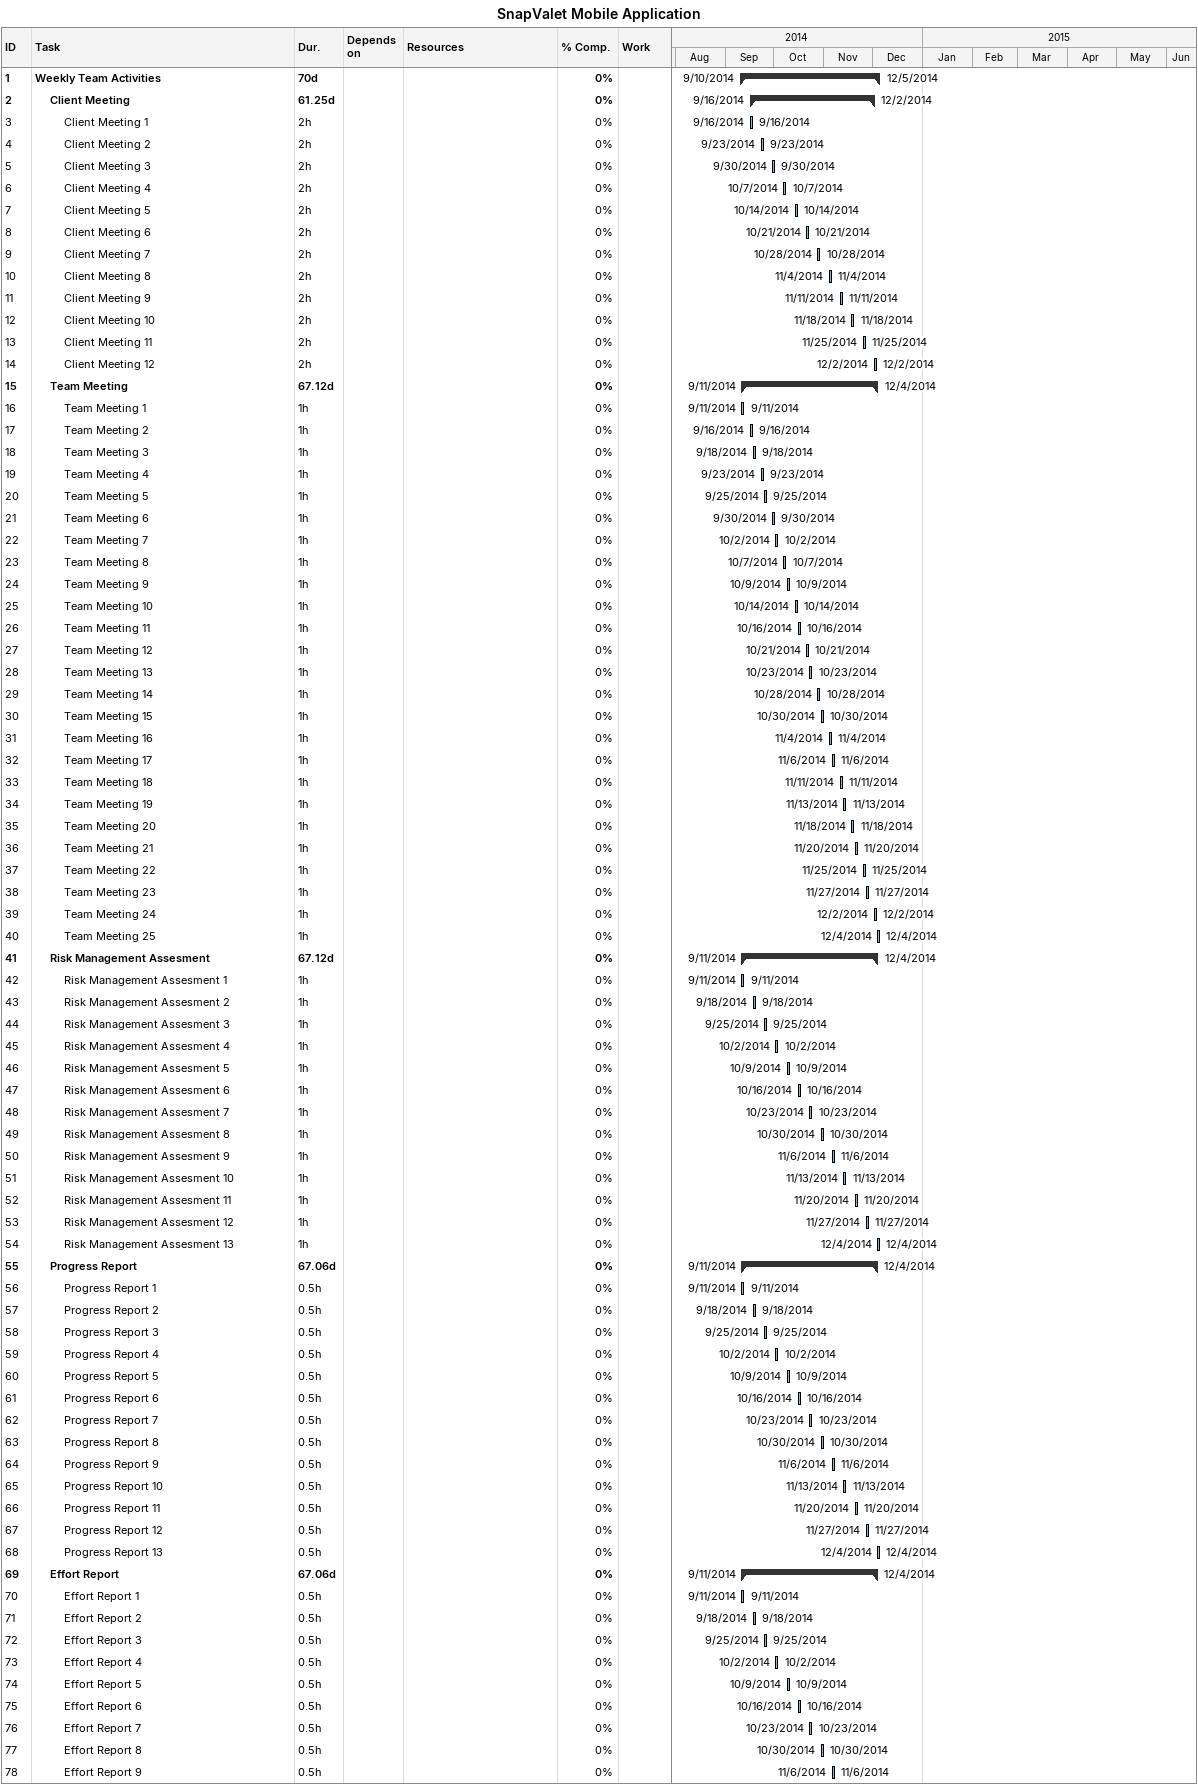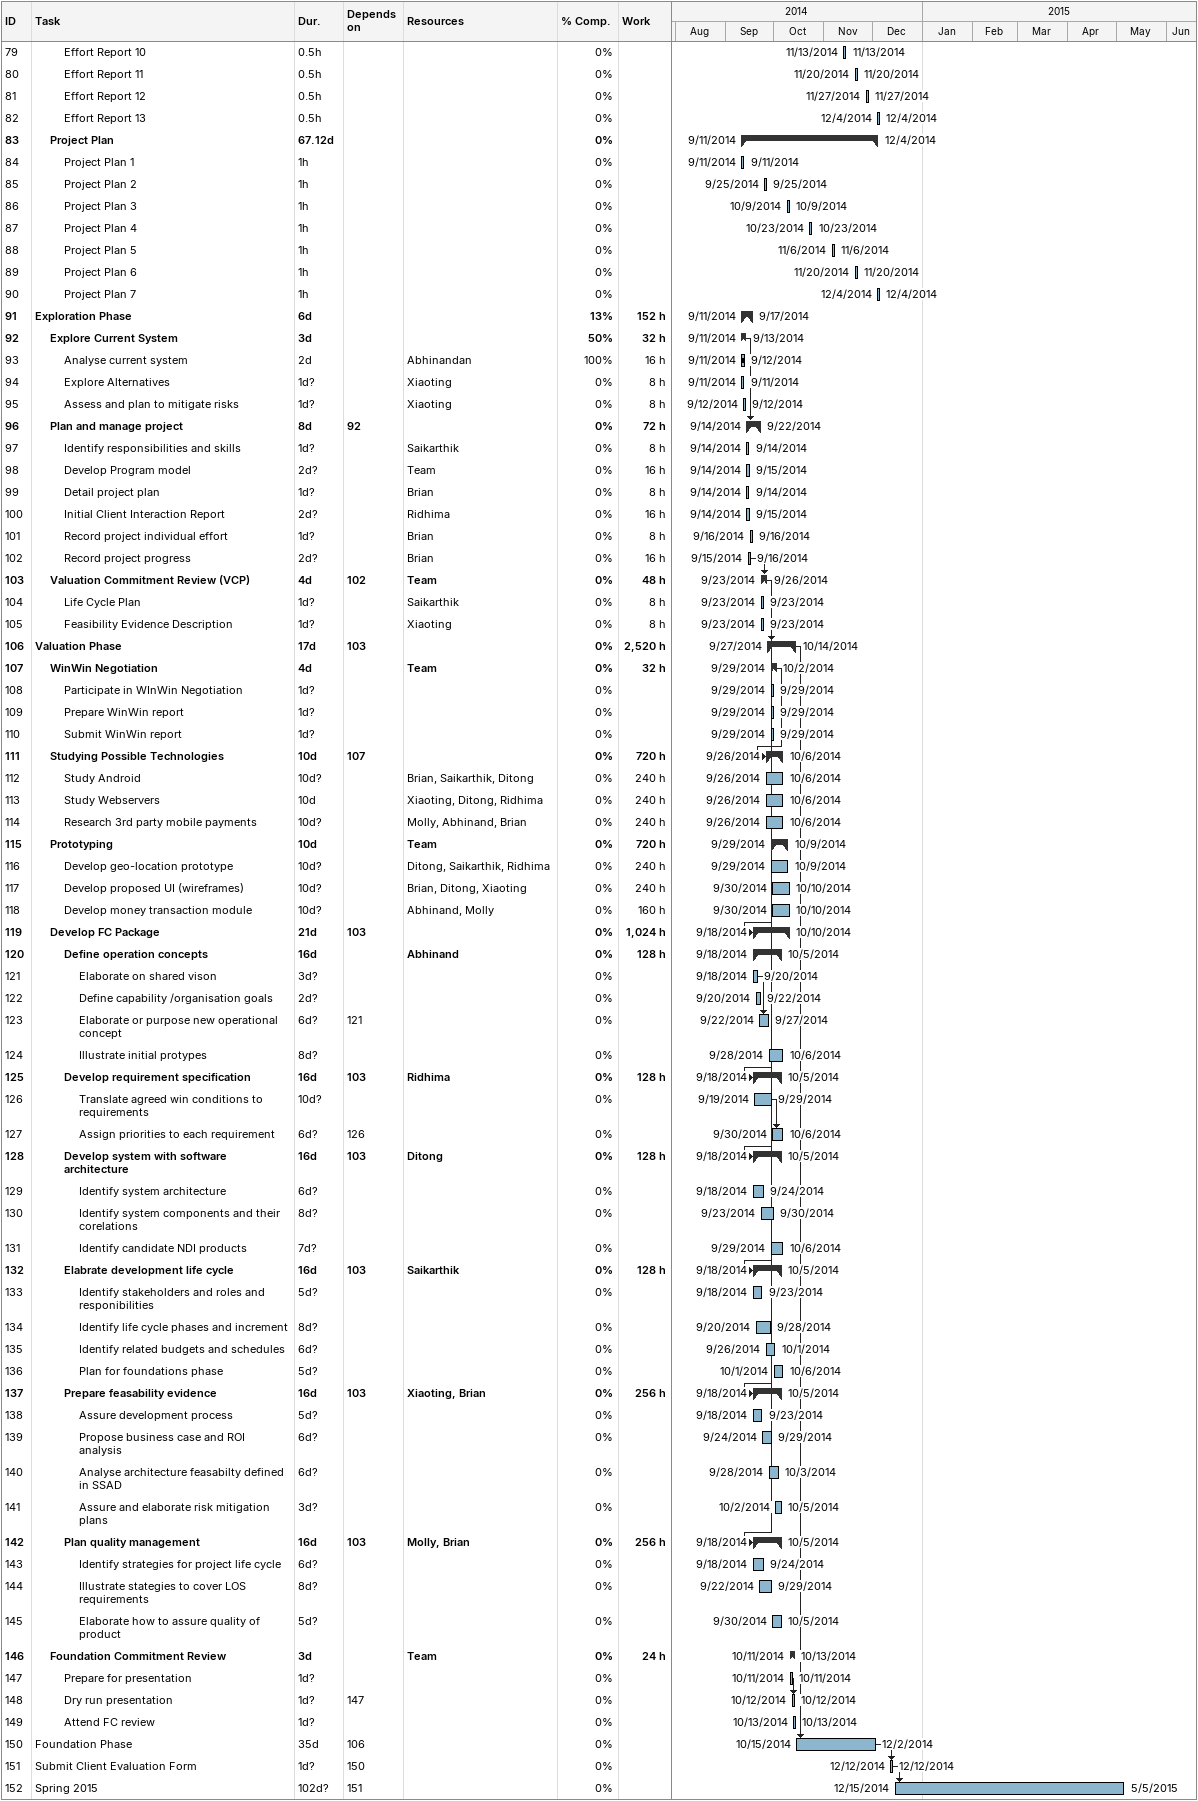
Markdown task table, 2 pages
SnapValet Mobile Application

| ID | Level | Task | Duration | Start | Finish | Predecessors | Resources | % complete | Work (h) |
|---|---|---|---|---|---|---|---|---|---|
| 1 | 1 | **Weekly Team Activities** | 70d | 2014-09-10 | 2014-12-05 |  |  | 0 |  |
| 2 | 2 | **Client Meeting** | 61.25d | 2014-09-16 | 2014-12-02 |  |  | 0 |  |
| 3 | 3 | Client Meeting 1 | 2h | 2014-09-16 | 2014-09-16 |  |  | 0 |  |
| 4 | 3 | Client Meeting 2 | 2h | 2014-09-23 | 2014-09-23 |  |  | 0 |  |
| 5 | 3 | Client Meeting 3 | 2h | 2014-09-30 | 2014-09-30 |  |  | 0 |  |
| 6 | 3 | Client Meeting 4 | 2h | 2014-10-07 | 2014-10-07 |  |  | 0 |  |
| 7 | 3 | Client Meeting 5 | 2h | 2014-10-14 | 2014-10-14 |  |  | 0 |  |
| 8 | 3 | Client Meeting 6 | 2h | 2014-10-21 | 2014-10-21 |  |  | 0 |  |
| 9 | 3 | Client Meeting 7 | 2h | 2014-10-28 | 2014-10-28 |  |  | 0 |  |
| 10 | 3 | Client Meeting 8 | 2h | 2014-11-04 | 2014-11-04 |  |  | 0 |  |
| 11 | 3 | Client Meeting 9 | 2h | 2014-11-11 | 2014-11-11 |  |  | 0 |  |
| 12 | 3 | Client Meeting 10 | 2h | 2014-11-18 | 2014-11-18 |  |  | 0 |  |
| 13 | 3 | Client Meeting 11 | 2h | 2014-11-25 | 2014-11-25 |  |  | 0 |  |
| 14 | 3 | Client Meeting 12 | 2h | 2014-12-02 | 2014-12-02 |  |  | 0 |  |
| 15 | 2 | **Team Meeting** | 67.12d | 2014-09-11 | 2014-12-04 |  |  | 0 |  |
| 16 | 3 | Team Meeting 1 | 1h | 2014-09-11 | 2014-09-11 |  |  | 0 |  |
| 17 | 3 | Team Meeting 2 | 1h | 2014-09-16 | 2014-09-16 |  |  | 0 |  |
| 18 | 3 | Team Meeting 3 | 1h | 2014-09-18 | 2014-09-18 |  |  | 0 |  |
| 19 | 3 | Team Meeting 4 | 1h | 2014-09-23 | 2014-09-23 |  |  | 0 |  |
| 20 | 3 | Team Meeting 5 | 1h | 2014-09-25 | 2014-09-25 |  |  | 0 |  |
| 21 | 3 | Team Meeting 6 | 1h | 2014-09-30 | 2014-09-30 |  |  | 0 |  |
| 22 | 3 | Team Meeting 7 | 1h | 2014-10-02 | 2014-10-02 |  |  | 0 |  |
| 23 | 3 | Team Meeting 8 | 1h | 2014-10-07 | 2014-10-07 |  |  | 0 |  |
| 24 | 3 | Team Meeting 9 | 1h | 2014-10-09 | 2014-10-09 |  |  | 0 |  |
| 25 | 3 | Team Meeting 10 | 1h | 2014-10-14 | 2014-10-14 |  |  | 0 |  |
| 26 | 3 | Team Meeting 11 | 1h | 2014-10-16 | 2014-10-16 |  |  | 0 |  |
| 27 | 3 | Team Meeting 12 | 1h | 2014-10-21 | 2014-10-21 |  |  | 0 |  |
| 28 | 3 | Team Meeting 13 | 1h | 2014-10-23 | 2014-10-23 |  |  | 0 |  |
| 29 | 3 | Team Meeting 14 | 1h | 2014-10-28 | 2014-10-28 |  |  | 0 |  |
| 30 | 3 | Team Meeting 15 | 1h | 2014-10-30 | 2014-10-30 |  |  | 0 |  |
| 31 | 3 | Team Meeting 16 | 1h | 2014-11-04 | 2014-11-04 |  |  | 0 |  |
| 32 | 3 | Team Meeting 17 | 1h | 2014-11-06 | 2014-11-06 |  |  | 0 |  |
| 33 | 3 | Team Meeting 18 | 1h | 2014-11-11 | 2014-11-11 |  |  | 0 |  |
| 34 | 3 | Team Meeting 19 | 1h | 2014-11-13 | 2014-11-13 |  |  | 0 |  |
| 35 | 3 | Team Meeting 20 | 1h | 2014-11-18 | 2014-11-18 |  |  | 0 |  |
| 36 | 3 | Team Meeting 21 | 1h | 2014-11-20 | 2014-11-20 |  |  | 0 |  |
| 37 | 3 | Team Meeting 22 | 1h | 2014-11-25 | 2014-11-25 |  |  | 0 |  |
| 38 | 3 | Team Meeting 23 | 1h | 2014-11-27 | 2014-11-27 |  |  | 0 |  |
| 39 | 3 | Team Meeting 24 | 1h | 2014-12-02 | 2014-12-02 |  |  | 0 |  |
| 40 | 3 | Team Meeting 25 | 1h | 2014-12-04 | 2014-12-04 |  |  | 0 |  |
| 41 | 2 | **Risk Management Assesment** | 67.12d | 2014-09-11 | 2014-12-04 |  |  | 0 |  |
| 42 | 3 | Risk Management Assesment 1 | 1h | 2014-09-11 | 2014-09-11 |  |  | 0 |  |
| 43 | 3 | Risk Management Assesment 2 | 1h | 2014-09-18 | 2014-09-18 |  |  | 0 |  |
| 44 | 3 | Risk Management Assesment 3 | 1h | 2014-09-25 | 2014-09-25 |  |  | 0 |  |
| 45 | 3 | Risk Management Assesment 4 | 1h | 2014-10-02 | 2014-10-02 |  |  | 0 |  |
| 46 | 3 | Risk Management Assesment 5 | 1h | 2014-10-09 | 2014-10-09 |  |  | 0 |  |
| 47 | 3 | Risk Management Assesment 6 | 1h | 2014-10-16 | 2014-10-16 |  |  | 0 |  |
| 48 | 3 | Risk Management Assesment 7 | 1h | 2014-10-23 | 2014-10-23 |  |  | 0 |  |
| 49 | 3 | Risk Management Assesment 8 | 1h | 2014-10-30 | 2014-10-30 |  |  | 0 |  |
| 50 | 3 | Risk Management Assesment 9 | 1h | 2014-11-06 | 2014-11-06 |  |  | 0 |  |
| 51 | 3 | Risk Management Assesment 10 | 1h | 2014-11-13 | 2014-11-13 |  |  | 0 |  |
| 52 | 3 | Risk Management Assesment 11 | 1h | 2014-11-20 | 2014-11-20 |  |  | 0 |  |
| 53 | 3 | Risk Management Assesment 12 | 1h | 2014-11-27 | 2014-11-27 |  |  | 0 |  |
| 54 | 3 | Risk Management Assesment 13 | 1h | 2014-12-04 | 2014-12-04 |  |  | 0 |  |
| 55 | 2 | **Progress Report** | 67.06d | 2014-09-11 | 2014-12-04 |  |  | 0 |  |
| 56 | 3 | Progress Report 1 | 0.5h | 2014-09-11 | 2014-09-11 |  |  | 0 |  |
| 57 | 3 | Progress Report 2 | 0.5h | 2014-09-18 | 2014-09-18 |  |  | 0 |  |
| 58 | 3 | Progress Report 3 | 0.5h | 2014-09-25 | 2014-09-25 |  |  | 0 |  |
| 59 | 3 | Progress Report 4 | 0.5h | 2014-10-02 | 2014-10-02 |  |  | 0 |  |
| 60 | 3 | Progress Report 5 | 0.5h | 2014-10-09 | 2014-10-09 |  |  | 0 |  |
| 61 | 3 | Progress Report 6 | 0.5h | 2014-10-16 | 2014-10-16 |  |  | 0 |  |
| 62 | 3 | Progress Report 7 | 0.5h | 2014-10-23 | 2014-10-23 |  |  | 0 |  |
| 63 | 3 | Progress Report 8 | 0.5h | 2014-10-30 | 2014-10-30 |  |  | 0 |  |
| 64 | 3 | Progress Report 9 | 0.5h | 2014-11-06 | 2014-11-06 |  |  | 0 |  |
| 65 | 3 | Progress Report 10 | 0.5h | 2014-11-13 | 2014-11-13 |  |  | 0 |  |
| 66 | 3 | Progress Report 11 | 0.5h | 2014-11-20 | 2014-11-20 |  |  | 0 |  |
| 67 | 3 | Progress Report 12 | 0.5h | 2014-11-27 | 2014-11-27 |  |  | 0 |  |
| 68 | 3 | Progress Report 13 | 0.5h | 2014-12-04 | 2014-12-04 |  |  | 0 |  |
| 69 | 2 | **Effort Report** | 67.06d | 2014-09-11 | 2014-12-04 |  |  | 0 |  |
| 70 | 3 | Effort Report 1 | 0.5h | 2014-09-11 | 2014-09-11 |  |  | 0 |  |
| 71 | 3 | Effort Report 2 | 0.5h | 2014-09-18 | 2014-09-18 |  |  | 0 |  |
| 72 | 3 | Effort Report 3 | 0.5h | 2014-09-25 | 2014-09-25 |  |  | 0 |  |
| 73 | 3 | Effort Report 4 | 0.5h | 2014-10-02 | 2014-10-02 |  |  | 0 |  |
| 74 | 3 | Effort Report 5 | 0.5h | 2014-10-09 | 2014-10-09 |  |  | 0 |  |
| 75 | 3 | Effort Report 6 | 0.5h | 2014-10-16 | 2014-10-16 |  |  | 0 |  |
| 76 | 3 | Effort Report 7 | 0.5h | 2014-10-23 | 2014-10-23 |  |  | 0 |  |
| 77 | 3 | Effort Report 8 | 0.5h | 2014-10-30 | 2014-10-30 |  |  | 0 |  |
| 78 | 3 | Effort Report 9 | 0.5h | 2014-11-06 | 2014-11-06 |  |  | 0 |  |
| 79 | 3 | Effort Report 10 | 0.5h | 2014-11-13 | 2014-11-13 |  |  | 0 |  |
| 80 | 3 | Effort Report 11 | 0.5h | 2014-11-20 | 2014-11-20 |  |  | 0 |  |
| 81 | 3 | Effort Report 12 | 0.5h | 2014-11-27 | 2014-11-27 |  |  | 0 |  |
| 82 | 3 | Effort Report 13 | 0.5h | 2014-12-04 | 2014-12-04 |  |  | 0 |  |
| 83 | 2 | **Project Plan** | 67.12d | 2014-09-11 | 2014-12-04 |  |  | 0 |  |
| 84 | 3 | Project Plan 1 | 1h | 2014-09-11 | 2014-09-11 |  |  | 0 |  |
| 85 | 3 | Project Plan 2 | 1h | 2014-09-25 | 2014-09-25 |  |  | 0 |  |
| 86 | 3 | Project Plan 3 | 1h | 2014-10-09 | 2014-10-09 |  |  | 0 |  |
| 87 | 3 | Project Plan 4 | 1h | 2014-10-23 | 2014-10-23 |  |  | 0 |  |
| 88 | 3 | Project Plan 5 | 1h | 2014-11-06 | 2014-11-06 |  |  | 0 |  |
| 89 | 3 | Project Plan 6 | 1h | 2014-11-20 | 2014-11-20 |  |  | 0 |  |
| 90 | 3 | Project Plan 7 | 1h | 2014-12-04 | 2014-12-04 |  |  | 0 |  |
| 91 | 1 | **Exploration Phase** | 6d | 2014-09-11 | 2014-09-17 |  |  | 13 | 152 |
| 92 | 2 | **Explore Current System** | 3d | 2014-09-11 | 2014-09-13 |  |  | 50 | 32 |
| 93 | 3 | Analyse current system | 2d | 2014-09-11 | 2014-09-12 |  | Abhinandan | 100 | 16 |
| 94 | 3 | Explore Alternatives | 1d? | 2014-09-11 | 2014-09-11 |  | Xiaoting | 0 | 8 |
| 95 | 3 | Assess and plan to mitigate risks | 1d? | 2014-09-12 | 2014-09-12 |  | Xiaoting | 0 | 8 |
| 96 | 2 | **Plan and manage project** | 8d | 2014-09-14 | 2014-09-22 | 92 |  | 0 | 72 |
| 97 | 3 | Identify responsibilities and skills | 1d? | 2014-09-14 | 2014-09-14 |  | Saikarthik | 0 | 8 |
| 98 | 3 | Develop Program model | 2d? | 2014-09-14 | 2014-09-15 |  | Team | 0 | 16 |
| 99 | 3 | Detail project plan | 1d? | 2014-09-14 | 2014-09-14 |  | Brian | 0 | 8 |
| 100 | 3 | Initial Client Interaction Report | 2d? | 2014-09-14 | 2014-09-15 |  | Ridhima | 0 | 16 |
| 101 | 3 | Record project individual effort | 1d? | 2014-09-16 | 2014-09-16 |  | Brian | 0 | 8 |
| 102 | 3 | Record project progress | 2d? | 2014-09-15 | 2014-09-16 |  | Brian | 0 | 16 |
| 103 | 2 | **Valuation Commitment Review (VCP)** | 4d | 2014-09-23 | 2014-09-26 | 102 | Team | 0 | 48 |
| 104 | 3 | Life Cycle Plan | 1d? | 2014-09-23 | 2014-09-23 |  | Saikarthik | 0 | 8 |
| 105 | 3 | Feasibility Evidence Description | 1d? | 2014-09-23 | 2014-09-23 |  | Xiaoting | 0 | 8 |
| 106 | 1 | **Valuation Phase** | 17d | 2014-09-27 | 2014-10-14 | 103 |  | 0 | 2520 |
| 107 | 2 | **WinWin Negotiation** | 4d | 2014-09-29 | 2014-10-02 |  | Team | 0 | 32 |
| 108 | 3 | Participate in WInWin Negotiation | 1d? | 2014-09-29 | 2014-09-29 |  |  | 0 |  |
| 109 | 3 | Prepare WinWin report | 1d? | 2014-09-29 | 2014-09-29 |  |  | 0 |  |
| 110 | 3 | Submit WinWin report | 1d? | 2014-09-29 | 2014-09-29 |  |  | 0 |  |
| 111 | 2 | **Studying Possible Technologies** | 10d | 2014-09-26 | 2014-10-06 | 107 |  | 0 | 720 |
| 112 | 3 | Study Android | 10d? | 2014-09-26 | 2014-10-06 |  | Brian, Saikarthik, Ditong | 0 | 240 |
| 113 | 3 | Study Webservers | 10d | 2014-09-26 | 2014-10-06 |  | Xiaoting, Ditong, Ridhima | 0 | 240 |
| 114 | 3 | Research 3rd party mobile payments | 10d? | 2014-09-26 | 2014-10-06 |  | Molly, Abhinand, Brian | 0 | 240 |
| 115 | 2 | **Prototyping** | 10d | 2014-09-29 | 2014-10-09 |  | Team | 0 | 720 |
| 116 | 3 | Develop geo-location prototype | 10d? | 2014-09-29 | 2014-10-09 |  | Ditong, Saikarthik, Ridhima | 0 | 240 |
| 117 | 3 | Develop proposed UI (wireframes) | 10d? | 2014-09-30 | 2014-10-10 |  | Brian, Ditong, Xiaoting | 0 | 240 |
| 118 | 3 | Develop money transaction module | 10d? | 2014-09-30 | 2014-10-10 |  | Abhinand, Molly | 0 | 160 |
| 119 | 2 | **Develop FC Package** | 21d | 2014-09-18 | 2014-10-10 | 103 |  | 0 | 1024 |
| 120 | 3 | **Define operation concepts** | 16d | 2014-09-18 | 2014-10-05 |  | Abhinand | 0 | 128 |
| 121 | 4 | Elaborate on shared vison | 3d? | 2014-09-18 | 2014-09-20 |  |  | 0 |  |
| 122 | 4 | Define capability /organisation goals | 2d? | 2014-09-20 | 2014-09-22 |  |  | 0 |  |
| 123 | 4 | Elaborate or purpose new operational concept | 6d? | 2014-09-22 | 2014-09-27 | 121 |  | 0 |  |
| 124 | 4 | Illustrate initial protypes | 8d? | 2014-09-28 | 2014-10-06 |  |  | 0 |  |
| 125 | 3 | **Develop requirement specification** | 16d | 2014-09-18 | 2014-10-05 | 103 | Ridhima | 0 | 128 |
| 126 | 4 | Translate agreed win conditions to requirements | 10d? | 2014-09-19 | 2014-09-29 |  |  | 0 |  |
| 127 | 4 | Assign priorities to each requirement | 6d? | 2014-09-30 | 2014-10-06 | 126 |  | 0 |  |
| 128 | 3 | **Develop system with software architecture** | 16d | 2014-09-18 | 2014-10-05 | 103 | Ditong | 0 | 128 |
| 129 | 4 | Identify system architecture | 6d? | 2014-09-18 | 2014-09-24 |  |  | 0 |  |
| 130 | 4 | Identify system components and their corelations | 8d? | 2014-09-23 | 2014-09-30 |  |  | 0 |  |
| 131 | 4 | Identify candidate NDI products | 7d? | 2014-09-29 | 2014-10-06 |  |  | 0 |  |
| 132 | 3 | **Elabrate development life cycle** | 16d | 2014-09-18 | 2014-10-05 | 103 | Saikarthik | 0 | 128 |
| 133 | 4 | Identify stakeholders and roles and responibilities | 5d? | 2014-09-18 | 2014-09-23 |  |  | 0 |  |
| 134 | 4 | Identify life cycle phases and increment | 8d? | 2014-09-20 | 2014-09-28 |  |  | 0 |  |
| 135 | 4 | Identify related budgets and schedules | 6d? | 2014-09-26 | 2014-10-01 |  |  | 0 |  |
| 136 | 4 | Plan for foundations phase | 5d? | 2014-10-01 | 2014-10-06 |  |  | 0 |  |
| 137 | 3 | **Prepare feasability evidence** | 16d | 2014-09-18 | 2014-10-05 | 103 | Xiaoting, Brian | 0 | 256 |
| 138 | 4 | Assure development process | 5d? | 2014-09-18 | 2014-09-23 |  |  | 0 |  |
| 139 | 4 | Propose business case and ROI analysis | 6d? | 2014-09-24 | 2014-09-29 |  |  | 0 |  |
| 140 | 4 | Analyse architecture feasabilty defined in SSAD | 6d? | 2014-09-28 | 2014-10-03 |  |  | 0 |  |
| 141 | 4 | Assure and elaborate risk mitigation plans | 3d? | 2014-10-02 | 2014-10-05 |  |  | 0 |  |
| 142 | 3 | **Plan quality management** | 16d | 2014-09-18 | 2014-10-05 | 103 | Molly, Brian | 0 | 256 |
| 143 | 4 | Identify strategies for project life cycle | 6d? | 2014-09-18 | 2014-09-24 |  |  | 0 |  |
| 144 | 4 | Illustrate stategies to cover LOS requirements | 8d? | 2014-09-22 | 2014-09-29 |  |  | 0 |  |
| 145 | 4 | Elaborate how to assure quality of product | 5d? | 2014-09-30 | 2014-10-05 |  |  | 0 |  |
| 146 | 2 | **Foundation Commitment Review** | 3d | 2014-10-11 | 2014-10-13 |  | Team | 0 | 24 |
| 147 | 3 | Prepare for presentation | 1d? | 2014-10-11 | 2014-10-11 |  |  | 0 |  |
| 148 | 3 | Dry run presentation | 1d? | 2014-10-12 | 2014-10-12 | 147 |  | 0 |  |
| 149 | 3 | Attend FC review | 1d? | 2014-10-13 | 2014-10-13 |  |  | 0 |  |
| 150 | 1 | Foundation Phase | 35d | 2014-10-15 | 2014-12-02 | 106 |  | 0 |  |
| 151 | 1 | Submit Client Evaluation Form | 1d? | 2014-12-12 | 2014-12-12 | 150 |  | 0 |  |
| 152 | 1 | Spring 2015 | 102d? | 2014-12-15 | 2015-05-05 | 151 |  | 0 |  |
